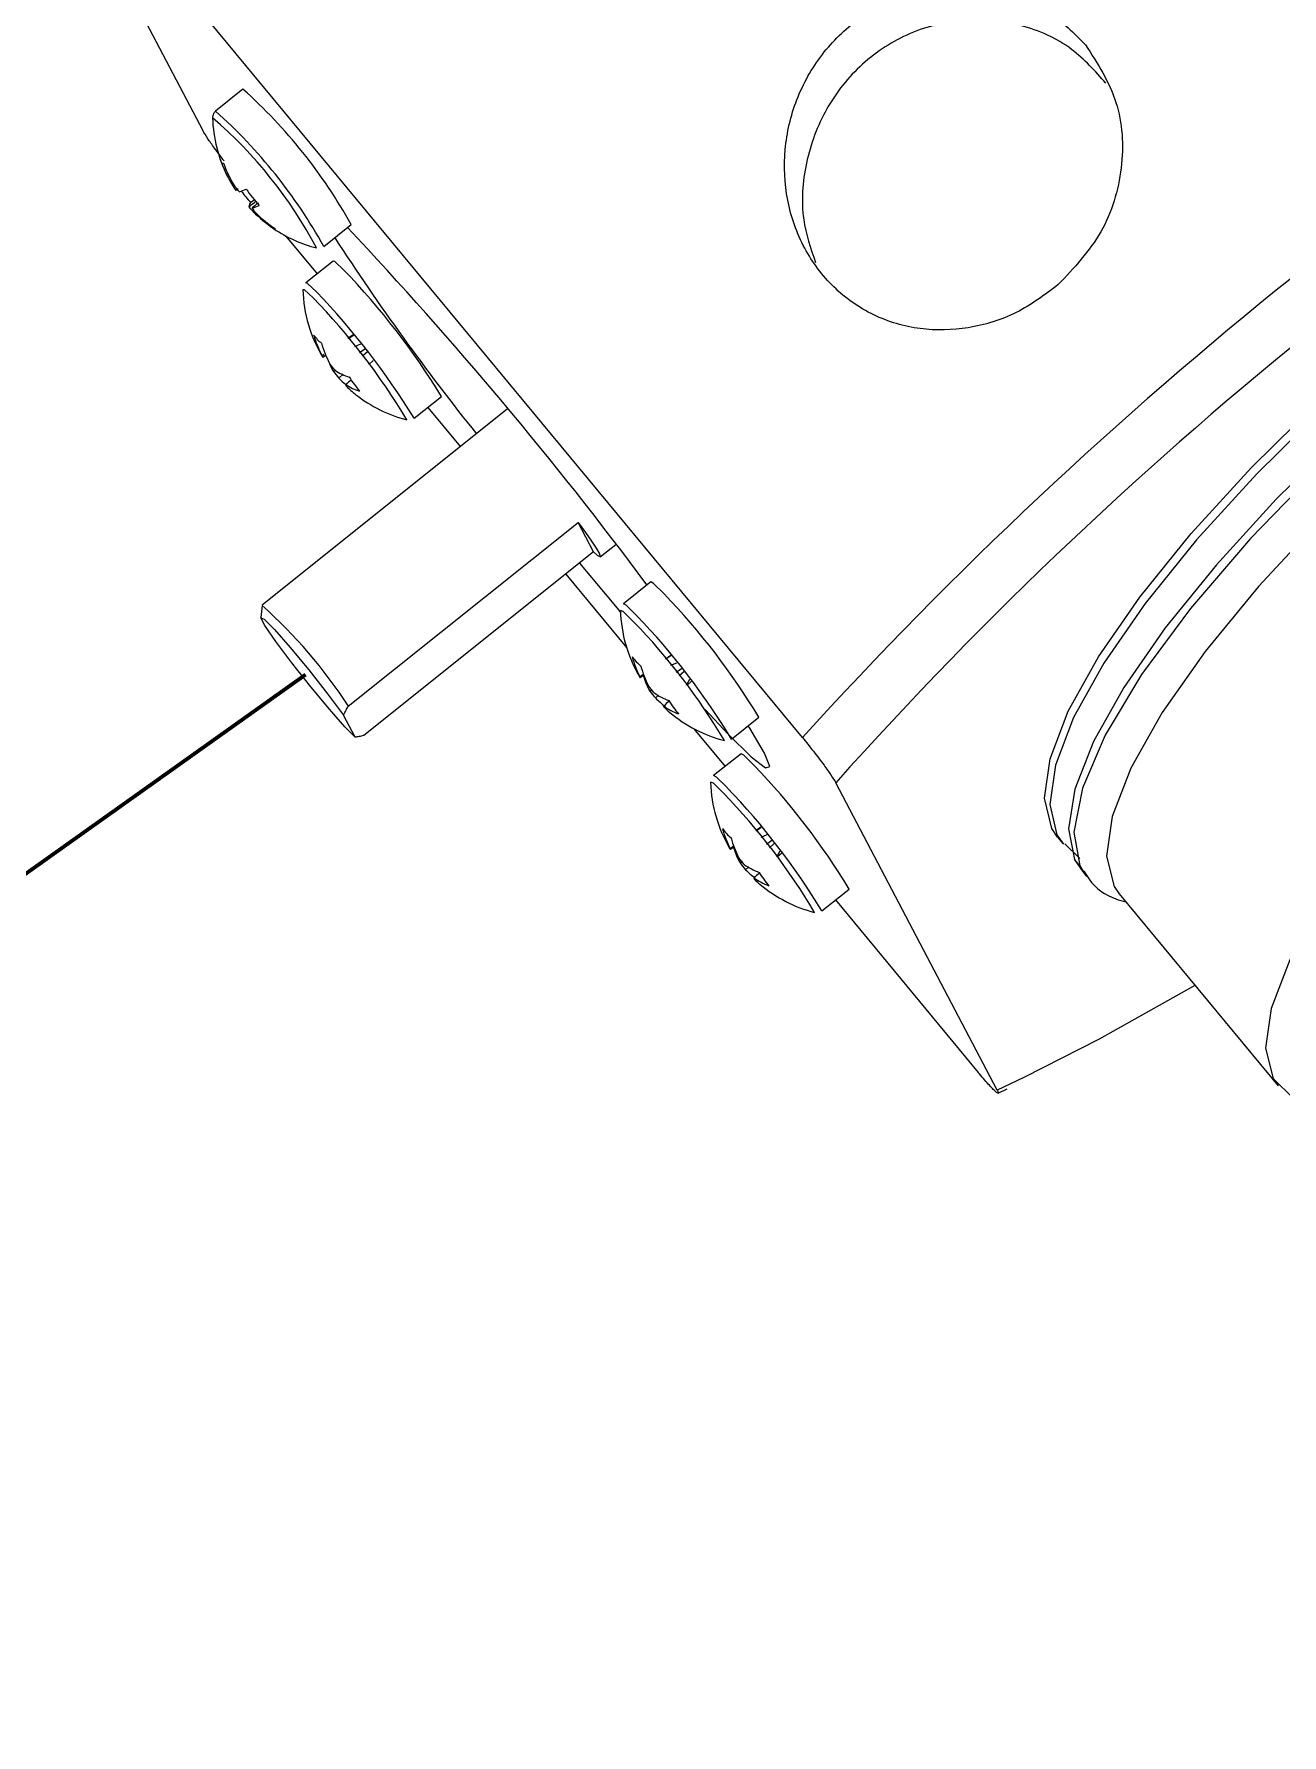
# Model space of a CAD drawing. Header units: millimetres. Extents: x -253 to 12701, y 1223 to 2077.
# Drawn here: x 3615 to 3651.9, y 1661.9 to 1712.2 of the extents above; entities that cross this region are included whole.
import ezdxf

# ---------------------------------------------------------------- set-up
doc = ezdxf.new("R2010")
doc.units = ezdxf.units.MM
doc.linetypes.add('ACAD_ISO02W100', pattern=[15, 12, -3])
doc.layers.add('Net 0.7', color=7, linetype='Continuous', lineweight=70)

msp = doc.modelspace()

# ---------------------------------------------------------------- linework, layer by layer
at = {"color": 7, "linetype": 'Continuous', "lineweight": 25}
for p, q in [((3615.206, 1718.444), (3619.987, 1709.342)), ((3637.732, 1691.376), (3615.787, 1717.884)), ((3621.173, 1710.565), (3620.363, 1709.918)), ((3620.273, 1709.719), (3620.273, 1709.712)), ((3620.871, 1707.704), (3620.92, 1707.737)), ((3621.029, 1707.616), (3620.966, 1707.567)), ((3621.398, 1707.215), (3621.506, 1707.295)), ((3622.071, 1706.45), (3622.079, 1706.466)), ((3623.566, 1705.912), (3624.376, 1706.559)), ((3622.445, 1706.219), (3623.371, 1705.101)), ((3623.844, 1705.48), (3623.034, 1704.832)), ((3624.278, 1703.201), (3624.434, 1703.308)), ((3624.452, 1703.287), (3624.299, 1703.176)), ((3624.483, 1702.952), (3624.662, 1703.032)), ((3623.57, 1702.714), (3623.515, 1702.677)), ((3623.516, 1702.677), (3623.57, 1702.714)), ((3623.64, 1702.697), (3623.539, 1702.624)), ((3624.626, 1702.772), (3624.779, 1702.883)), ((3624.854, 1702.791), (3624.715, 1702.662)), ((3625.031, 1702.538), (3624.9, 1702.423)), ((3623.848, 1702.207), (3623.902, 1702.246)), ((3624.143, 1702.132), (3624.01, 1702.01)), ((3626.237, 1700.826), (3627.047, 1701.473)), ((3629.005, 1701.102), (3621.744, 1695.298)), ((3626.642, 1701.15), (3627.607, 1699.984)), ((3624.291, 1692.311), (3631.091, 1697.747)), ((3631.55, 1696.873), (3631.091, 1697.747)), ((3631.746, 1696.727), (3632.207, 1697.095)), ((3631.55, 1696.873), (3624.75, 1691.438)), ((3630.727, 1696.215), (3632.526, 1694.043)), ((3633.243, 1695.986), (3632.433, 1695.339)), ((3621.74, 1695.289), (3621.7, 1694.93)), ((3633.677, 1693.709), (3633.833, 1693.817)), ((3633.843, 1693.804), (3633.689, 1693.694)), ((3633.835, 1693.517), (3634.018, 1693.591)), ((3633.996, 1693.312), (3634.15, 1693.422)), ((3632.918, 1693.183), (3633.037, 1693.266)), ((3633.034, 1693.223), (3632.928, 1693.147)), ((3633.031, 1693.19), (3633.045, 1693.196)), ((3634.226, 1693.328), (3634.086, 1693.2)), ((3634.299, 1692.932), (3634.402, 1693.109)), ((3634.45, 1693.046), (3634.308, 1692.92)), ((3633.216, 1692.752), (3633.285, 1692.802)), ((3633.471, 1692.636), (3633.379, 1692.552)), ((3624.493, 1691.386), (3624.148, 1692.043)), ((3635.635, 1691.332), (3636.445, 1691.98)), ((3634.515, 1691.64), (3635.44, 1690.522)), ((3635.914, 1690.901), (3635.104, 1690.253)), ((3643.499, 1680.941), (3638.718, 1690.043)), ((3636.348, 1688.624), (3636.504, 1688.732)), ((3636.514, 1688.719), (3636.361, 1688.608)), ((3636.506, 1688.431), (3636.689, 1688.505)), ((3636.667, 1688.227), (3636.821, 1688.337)), ((3645.279, 1688.432), (3645.436, 1688.242)), ((3635.589, 1688.097), (3635.708, 1688.18)), ((3635.705, 1688.138), (3635.599, 1688.061)), ((3635.702, 1688.105), (3635.716, 1688.11)), ((3636.897, 1688.243), (3636.757, 1688.114)), ((3636.971, 1687.847), (3637.073, 1688.023)), ((3637.121, 1687.96), (3636.979, 1687.834)), ((3645.497, 1688.237), (3645.946, 1687.803)), ((3635.887, 1687.667), (3635.956, 1687.716)), ((3636.142, 1687.55), (3636.05, 1687.466)), ((3645.788, 1687.772), (3645.986, 1687.46)), ((3645.944, 1687.583), (3645.788, 1687.772)), ((3645.986, 1687.46), (3646.143, 1687.27)), ((3646.077, 1687.356), (3646.143, 1687.27)), ((3638.306, 1686.247), (3639.116, 1686.894)), ((3638.712, 1686.571), (3642.935, 1681.469)), ((3647.105, 1686.752), (3651.807, 1681.071)), ((3643.521, 1680.855), (3643.787, 1680.983))]:
    msp.add_line(p, q, dxfattribs=at)
at = {"color": 8, "linetype": 'Continuous', "lineweight": 25}
for p, q in [((3645.944, 1687.583), (3646.077, 1687.356)), ((3644.288, 1681.319), (3643.499, 1680.941))]:
    msp.add_line(p, q, dxfattribs=at)
at = {"color": 7, "linetype": 'Continuous', "lineweight": 25, "flags": 128}
for points in [[(3645.279, 1688.432), (3645.108, 1688.689), (3644.9, 1689.584), (3645.066, 1690.75), (3645.601, 1692.156), (3646.492, 1693.766), (3647.715, 1695.537), (3649.237, 1697.422), (3651.02, 1699.371), (3653.016, 1701.334), (3655.172, 1703.259), (3657.431, 1705.095), (3659.735, 1706.793), (3662.022, 1708.31), (3664.233, 1709.604), (3666.308, 1710.643), (3668.194, 1711.398), (3669.841, 1711.85), (3671.205, 1711.986)], [(3670.606, 1710.889), (3670.459, 1710.86), (3668.812, 1710.395), (3666.932, 1709.633), (3664.867, 1708.592), (3662.671, 1707.301), (3660.402, 1705.793), (3658.117, 1704.106), (3655.876, 1702.285), (3653.737, 1700.376), (3651.756, 1698.429), (3649.983, 1696.494), (3648.465, 1694.622), (3647.241, 1692.861), (3646.342, 1691.257), (3645.793, 1689.851), (3645.606, 1688.679), (3645.788, 1687.772)], [(3624.158, 1705.215), (3623.889, 1705.465), (3623.844, 1705.48)], [(3661.985, 1705.249), (3659.649, 1703.577), (3657.342, 1701.748), (3655.129, 1699.814), (3653.071, 1697.828), (3651.227, 1695.847), (3649.647, 1693.926), (3648.378, 1692.119), (3647.453, 1690.476), (3646.9, 1689.045), (3646.733, 1687.864), (3646.957, 1686.967), (3647.105, 1686.752)], [(3623.25, 1704.39), (3622.991, 1704.632), (3622.944, 1704.633)], [(3623.348, 1704.567), (3623.079, 1704.818), (3623.034, 1704.832)], [(3657.707, 1703.472), (3655.306, 1701.466), (3653.046, 1699.377), (3650.997, 1697.268), (3649.221, 1695.202), (3647.771, 1693.244), (3646.692, 1691.452), (3646.016, 1689.88), (3645.764, 1688.577), (3645.944, 1687.583)], [(3666.687, 1699.568), (3664.351, 1697.897), (3662.044, 1696.068), (3659.831, 1694.134), (3657.773, 1692.148), (3655.929, 1690.167), (3654.35, 1688.246), (3653.08, 1686.439), (3652.156, 1684.796), (3651.602, 1683.364), (3651.435, 1682.184), (3651.66, 1681.287), (3652.269, 1680.699), (3653.246, 1680.437), (3653.405, 1680.428)], [(3631.091, 1697.747), (3631.308, 1697.448), (3631.488, 1697.192), (3631.624, 1696.986), (3631.712, 1696.836), (3631.749, 1696.748), (3631.734, 1696.725), (3631.666, 1696.767), (3631.55, 1696.873)], [(3631.134, 1696.541), (3632.244, 1695.204), (3632.344, 1695.084)], [(3633.643, 1695.629), (3633.327, 1695.942), (3633.243, 1695.986)], [(3624.493, 1691.386), (3624.191, 1691.691), (3623.73, 1692.216), (3623.179, 1692.881), (3622.623, 1693.585), (3622.146, 1694.22), (3621.823, 1694.69), (3621.701, 1694.922), (3621.799, 1694.881), (3622.103, 1694.574), (3622.566, 1694.047), (3623.118, 1693.381), (3623.673, 1692.677), (3624.148, 1692.043)], [(3632.733, 1694.807), (3632.428, 1695.11), (3632.342, 1695.14)], [(3632.833, 1694.981), (3632.517, 1695.294), (3632.433, 1695.339)], [(3632.918, 1693.183), (3632.915, 1693.183), (3632.913, 1693.183), (3632.913, 1693.18), (3632.914, 1693.176), (3632.915, 1693.171), (3632.918, 1693.164), (3632.922, 1693.156), (3632.928, 1693.147)], [(3633.634, 1692.277), (3633.637, 1692.276), (3633.639, 1692.277), (3633.639, 1692.279), (3633.639, 1692.283), (3633.637, 1692.288), (3633.634, 1692.295), (3633.63, 1692.303), (3633.625, 1692.312)], [(3634.849, 1692.21), (3635.535, 1691.479), (3636.217, 1690.81), (3636.634, 1690.487), (3636.767, 1690.524), (3636.611, 1690.919)], [(3636.611, 1690.919), (3636.172, 1691.657), (3636.127, 1691.726)], [(3636.315, 1690.543), (3635.998, 1690.856), (3635.914, 1690.901)], [(3635.404, 1689.722), (3635.099, 1690.024), (3635.014, 1690.054)], [(3635.505, 1689.896), (3635.188, 1690.209), (3635.104, 1690.253)], [(3635.589, 1688.097), (3635.586, 1688.098), (3635.585, 1688.097), (3635.584, 1688.095), (3635.585, 1688.091), (3635.587, 1688.086), (3635.589, 1688.079), (3635.594, 1688.071), (3635.599, 1688.061)], [(3636.306, 1687.191), (3636.308, 1687.19), (3636.31, 1687.191), (3636.311, 1687.194), (3636.31, 1687.198), (3636.308, 1687.203), (3636.305, 1687.209), (3636.301, 1687.217), (3636.296, 1687.227)], [(3649.348, 1684.041), (3646.509, 1682.453), (3644.288, 1681.319)]]:
    msp.add_lwpolyline(points, dxfattribs=at)
at = {"color": 8, "linetype": 'Continuous', "lineweight": 25, "flags": 128}
msp.add_lwpolyline([(3671.362, 1711.797), (3669.998, 1711.66), (3668.351, 1711.208), (3666.465, 1710.453), (3664.389, 1709.415), (3662.179, 1708.12), (3659.892, 1706.604), (3657.588, 1704.905), (3655.329, 1703.07), (3653.173, 1701.145), (3651.177, 1699.182), (3649.394, 1697.232), (3647.871, 1695.347), (3646.648, 1693.577), (3645.758, 1691.967), (3645.222, 1690.561), (3645.057, 1689.395), (3645.265, 1688.5), (3645.454, 1688.221)], dxfattribs=at)
at = {"color": 7, "linetype": 'Continuous', "lineweight": 25}
for centre, radius, start, end in [((3730.255, 1607.409), 124.944, 119.50012, 137.77552), ((3727.875, 1610.288), 119.623, 119.08997, 138.18568), ((3610.861, 1699.039), 15.466, 29.0932, 48.1824), ((3624.374, 1709.841), 4.103, 181.7041, 206.7137), ((3620.593, 1708.46), 0.0882, 228.4881, 272.8136), ((3624.353, 1709.83), 4.079, 200.617, 211.4129), ((3624.415, 1709.808), 4.079, 200.617, 211.4129), ((3623.035, 1709.1), 2.575, 212.8213, 216.5364), ((3617.625, 1704.634), 4.499, 40.0999, 42.6539), ((3620.826, 1708.5), 0.998, 283.9348, 296.48), ((3624.638, 1710.168), 4.384, 216.722, 222.3471), ((3625.087, 1710.234), 4.633, 214.5415, 222.1272), ((3621.602, 1707.059), 0.257, 142.7163, 174.0373), ((3624.788, 1709.984), 4.499, 220.0999, 222.6539), ((3621.207, 1708.019), 0.998, 283.9348, 296.48), ((3619.378, 1705.518), 2.575, 32.8213, 36.5364), ((3624.331, 1709.814), 4.052, 225.2597, 236.1033), ((3624.394, 1709.792), 4.052, 225.2597, 236.1033), ((3538.444, 1625.528), 117.97, 36.61856, 43.32423), ((3622.117, 1706.48), 0.0541, 212.6898, 288.6119), ((3624.374, 1709.841), 4.103, 236.1269, 255.5716), ((3684.975, 1745.869), 72.852, 213.01912, 218.65381), ((3608.668, 1690.267), 21.526, 31.3719, 43.9792), ((3627.045, 1704.755), 4.103, 181.7041, 211.2029), ((3607.858, 1689.62), 21.526, 31.3719, 43.9792), ((3609.297, 1690.799), 19.478, 30.8287, 44.2459), ((3624.389, 1704.136), 1.407, 217.0043, 230.5754), ((3626.227, 1704.14), 3.081, 196.0427, 208.3593), ((3626.457, 1703.9), 3.081, 196.0427, 208.3593), ((3623.607, 1702.686), 0.0919, 185.6178, 222.4513), ((3624.917, 1702.845), 1.244, 198.0022, 210.8567), ((3616.678, 1696.474), 9.247, 38.5777, 40.1541), ((3631.078, 1707.973), 9.247, 218.5777, 220.1541), ((3624.757, 1703.526), 1.542, 236.5481, 253.3876), ((3626.073, 1704.054), 2.904, 224.7316, 230.2714), ((3627.151, 1703.826), 3.346, 212.0846, 220.9848), ((3625.066, 1703.109), 1.542, 236.5481, 253.3876), ((3624.148, 1701.761), 0.0919, 5.6178, 42.4513), ((3626.305, 1703.816), 2.907, 224.7336, 231.7763), ((3627.045, 1704.755), 4.103, 231.7711, 255.5716), ((3618.48, 1681.085), 21.01, 31.234, 43.8047), ((3611.815, 1684.203), 14.88, 33.0195, 48.1628), ((3636.444, 1695.262), 4.103, 181.7041, 210.693), ((3617.67, 1680.438), 21.01, 31.234, 43.8047), ((3619.155, 1681.648), 18.908, 30.6514, 44.1027), ((3634.118, 1694.836), 1.781, 216.8754, 228.9824), ((3635.39, 1694.466), 2.785, 194.5151, 207.4262), ((3635.646, 1694.191), 2.785, 194.5151, 207.4262), ((3634.577, 1693.584), 1.595, 194.2737, 211.4247), ((3625.741, 1686.707), 9.68, 38.3084, 39.8372), ((3640.812, 1698.753), 9.68, 218.3084, 219.8372), ((3634.41, 1694.197), 1.836, 234.2366, 249.8473), ((3635.213, 1694.375), 2.586, 224.8274, 233.2533), ((3636.316, 1694.023), 2.974, 211.3972, 220.8251), ((3634.698, 1693.802), 1.836, 234.2366, 249.8473), ((3635.463, 1694.094), 2.578, 224.8199, 229.9911), ((3636.444, 1695.262), 4.103, 229.9884, 255.5716), ((3621.151, 1676), 21.01, 31.234, 43.8047), ((3639.115, 1690.176), 4.103, 181.7041, 210.693), ((3620.342, 1675.352), 21.01, 31.234, 43.8047), ((3621.826, 1676.563), 18.908, 30.6514, 44.1027), ((3636.79, 1689.751), 1.781, 216.8754, 228.9824), ((3638.061, 1689.38), 2.785, 194.5151, 207.4262), ((3638.317, 1689.105), 2.785, 194.5151, 207.4262), ((3637.248, 1688.498), 1.595, 194.2737, 211.4247), ((3628.412, 1681.621), 9.68, 38.3084, 39.8372), ((3643.483, 1693.667), 9.68, 218.3084, 219.8372), ((3637.081, 1689.112), 1.836, 234.2366, 249.8473), ((3637.884, 1689.289), 2.586, 224.8274, 233.2533), ((3638.987, 1688.938), 2.974, 211.3972, 220.8251), ((3637.369, 1688.717), 1.836, 234.2366, 249.8473), ((3638.134, 1689.008), 2.578, 224.8199, 229.9911), ((3639.115, 1690.176), 4.103, 229.9884, 255.5716)]:
    msp.add_arc(centre, radius, start, end, dxfattribs=at)
at = {"color": 8, "linetype": 'Continuous', "lineweight": 25}
for centre, radius, start, end in [((3611.61, 1699.638), 13.292, 27.9478, 49.3279), ((3610.05, 1698.391), 15.467, 29.0935, 48.182)]:
    msp.add_arc(centre, radius, start, end, dxfattribs=at)
at = {"color": 7, "linetype": 'Continuous', "lineweight": 25}
for points, knots in [([(3645.305, 1704.781), (3644.902, 1704.481), (3644.086, 1703.875), (3642.653, 1703.443), (3641.196, 1703.409), (3639.809, 1703.817), (3638.619, 1704.649), (3637.729, 1705.835), (3637.226, 1707.256), (3637.151, 1708.785), (3637.503, 1710.285), (3638.254, 1711.624), (3639.352, 1712.7), (3640.705, 1713.411), (3642.201, 1713.687), (3643.696, 1713.506), (3645.078, 1712.918), (3645.77, 1712.22), (3646.112, 1711.875)], [0, 0, 0, 0, 0.06214, 0.125676, 0.187098, 0.25009, 0.313076, 0.374348, 0.437726, 0.499892, 0.562065, 0.625592, 0.686988, 0.749979, 0.813053, 0.874387, 0.937843, 1, 1, 1, 1]), ([(3646.711, 1710.741), (3646.394, 1711.1), (3645.71, 1711.876), (3644.223, 1712.53), (3642.544, 1712.704), (3640.888, 1712.302), (3639.446, 1711.371), (3638.368, 1710.021), (3637.778, 1708.412), (3637.655, 1706.796), (3637.977, 1705.854), (3638.121, 1705.434)], [0, 0, 0, 0, 0.1010943, 0.2182099, 0.3315548, 0.4483659, 0.5630906, 0.6783647, 0.7952194, 0.9086923, 1, 1, 1, 1]), ([(3646.112, 1711.875), (3646.464, 1711.329), (3647.167, 1710.237), (3647.281, 1708.23), (3646.693, 1706.267), (3645.768, 1705.276), (3645.305, 1704.781)], [0, 0, 0, 0, 0.2500387, 0.4999784, 0.74998, 1, 1, 1, 1]), ([(3620.365, 1709.916), (3620.342, 1709.894), (3620.298, 1709.853), (3620.274, 1709.773), (3620.271, 1709.715), (3620.276, 1709.692), (3620.277, 1709.684)], [0, 0, 0, 0, 0.292326, 0.56936, 0.835934, 1, 1, 1, 1]), ([(3620.613, 1708.449), (3620.571, 1708.503), (3620.468, 1708.637), (3620.298, 1708.867), (3620.098, 1709.146), (3620.027, 1709.271), (3619.987, 1709.342)], [0, 0, 0, 0, 0.127646, 0.314649, 0.610851, 1, 1, 1, 1]), ([(3621.346, 1707.086), (3621.401, 1707.129), (3621.471, 1707.184), (3621.54, 1707.238), (3621.554, 1707.249)], [0, 0, 0, 0, 0.794298, 1, 1, 1, 1]), ([(3621.632, 1707.201), (3621.624, 1707.195), (3621.562, 1707.145), (3621.501, 1707.095), (3621.447, 1707.051)], [0, 0, 0, 0, 0.129999, 1, 1, 1, 1]), ([(3624.378, 1701.965), (3624.376, 1701.963), (3624.322, 1701.916), (3624.268, 1701.869), (3624.216, 1701.823)], [0, 0, 0, 0, 0.034994, 1, 1, 1, 1]), ([(3633.789, 1692.458), (3633.786, 1692.455), (3633.731, 1692.407), (3633.677, 1692.358), (3633.625, 1692.312)], [0, 0, 0, 0, 0.049479, 1, 1, 1, 1]), ([(3624.148, 1692.043), (3624.173, 1692.091), (3624.217, 1692.179), (3624.268, 1692.27), (3624.291, 1692.311)], [0, 0, 0, 0, 0.549345, 1, 1, 1, 1]), ([(3624.75, 1691.438), (3624.7, 1691.426), (3624.611, 1691.406), (3624.529, 1691.392), (3624.493, 1691.386)], [0, 0, 0, 0, 0.570507, 1, 1, 1, 1]), ([(3637.732, 1691.376), (3637.785, 1691.311), (3637.892, 1691.18), (3638.059, 1690.969), (3638.224, 1690.757), (3638.406, 1690.513), (3638.603, 1690.231), (3638.677, 1690.111), (3638.718, 1690.043)], [0, 0, 0, 0, 0.117195, 0.238469, 0.365301, 0.49894, 0.716272, 1, 1, 1, 1]), ([(3636.46, 1687.372), (3636.457, 1687.37), (3636.403, 1687.321), (3636.348, 1687.273), (3636.296, 1687.227)], [0, 0, 0, 0, 0.049479, 1, 1, 1, 1]), ([(3646.067, 1687.432), (3646.114, 1687.348), (3646.321, 1686.977), (3646.783, 1686.654), (3647.2, 1686.545), (3647.297, 1686.519)], [0, 0, 0, 0, 0.1819769, 0.810039, 1, 1, 1, 1]), ([(3643.499, 1680.941), (3643.516, 1680.898), (3643.545, 1680.823), (3643.471, 1680.877), (3643.361, 1680.983), (3643.237, 1681.115), (3643.095, 1681.278), (3642.988, 1681.406), (3642.935, 1681.469)], [0, 0, 0, 0, 0.284743, 0.501538, 0.638375, 0.765725, 0.885481, 1, 1, 1, 1])]:
    msp.add_open_spline(points, degree=3, knots=knots, dxfattribs=at)
at = {"layer": 'Net 0.7', "linetype": 'ACAD_ISO02W100', "lineweight": 100}
msp.add_line((3623.022, 1693.233), (3578.928, 1661.861), dxfattribs=at)

doc.saveas('drawing.dxf')
